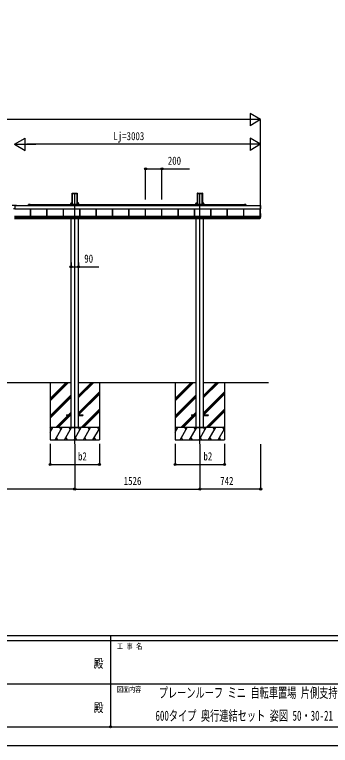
# Model space of a CAD drawing. Units: millimetres, scale not verified. Extents: x -12615 to 12615, y -8910 to 8910.
# Drawn here: x -1185 to 2668, y -8910 to 0 of the extents above; entities that cross this region are included whole.
import ezdxf
from ezdxf.enums import TextEntityAlignment as Align

# ---------------------------------------------------------------- set-up
doc = ezdxf.new("R2010")
doc.units = ezdxf.units.MM
doc.header["$LTSCALE"] = 50
doc.header["$PDMODE"] = 32
doc.header["$PDSIZE"] = 25
for name, color, linetype in [('0-2_USER1', 3, 'Continuous'), ('0-3_YKK_12', 2, 'Continuous'), ('0-4_YKK_13', 4, 'Continuous'), ('0-5_YKK_A1', 4, 'Continuous'), ('0-6_YKK_D', 6, 'Continuous'), ('0-7_YKK_ZWAK', 7, 'Continuous')]:
    doc.layers.add(name, color=color, linetype=linetype)
doc.styles.add('ＭＳ ゴシック', font='')
doc.styles.get('ＭＳ ゴシック').set_extended_font_data('MS Gothic')

msp = doc.modelspace()

# ---------------------------------------------------------------- linework, layer by layer
at = {"layer": '0-3_YKK_12'}
for p, q in [((-451.24, -5234.77), (-451.24, -2177.62)), ((1074.76, -5234.77), (1074.76, -2177.62))]:
    msp.add_line(p, q, dxfattribs=at)
at = {"layer": '0-4_YKK_13'}
for p, q in [((-1216.33, -2324.65), (-1163.33, -2324.65)), ((-1182.33, -2369.65), (-1197.33, -2369.65)), ((-1182.33, -2326.65), (-1182.33, -2369.65)), ((-1182.33, -2326.65), (-1163.33, -2326.65)), ((-1163.33, -2326.65), (-1163.33, -2324.65))]:
    msp.add_line(p, q, dxfattribs=at)
at = {"layer": '0-5_YKK_A1'}
for p, q in [((-482.49, -2182.97), (-482.49, -2299.65)), ((-482.13, -2177.12), (-482.47, -2182.62)), ((-481.69, -2177.59), (-482.13, -2177.12)), ((-481.63, -2176.66), (-479.59, -2176.66)), ((-481.63, -2176.66), (-481.19, -2177.12)), ((-481.61, -2293.59), (-481.61, -2178.47)), ((-481.11, -2178.15), (-481.11, -2293.27)), ((-479.28, -2176.98), (-479.59, -2176.66)), ((-479.28, -2176.98), (-423.2, -2176.98)), ((-478.74, -2180.12), (-423.74, -2180.12)), ((-478.74, -2301.48), (-478.74, -2180.12)), ((-423.2, -2176.98), (-422.89, -2176.66)), ((-422.89, -2176.66), (-420.85, -2176.66)), ((-421.36, -2293.27), (-421.36, -2178.15)), ((-421.29, -2177.12), (-420.85, -2176.66)), ((-420.87, -2178.47), (-420.87, -2293.59)), ((-420.35, -2177.12), (-420.79, -2177.59)), ((-420.35, -2177.12), (-420, -2182.62)), ((-419.99, -2182.97), (-419.99, -2299.65)), ((1043.51, -2182.97), (1043.51, -2299.65)), ((1043.87, -2177.12), (1043.53, -2182.62)), ((1044.31, -2177.59), (1043.87, -2177.12)), ((1044.37, -2176.66), (1046.41, -2176.66)), ((1044.37, -2176.66), (1044.81, -2177.12)), ((1044.39, -2293.59), (1044.39, -2178.47)), ((1044.89, -2178.15), (1044.89, -2293.27)), ((1046.72, -2176.98), (1046.41, -2176.66)), ((1046.72, -2176.98), (1102.8, -2176.98)), ((1047.26, -2180.12), (1102.26, -2180.12)), ((1047.26, -2301.48), (1047.26, -2180.12)), ((1102.8, -2176.98), (1103.11, -2176.66)), ((1103.11, -2176.66), (1105.15, -2176.66)), ((1104.64, -2293.27), (1104.64, -2178.15)), ((1104.71, -2177.12), (1105.15, -2176.66)), ((1105.13, -2178.47), (1105.13, -2293.59)), ((1105.65, -2177.12), (1105.21, -2177.59)), ((1105.65, -2177.12), (1106, -2182.62)), ((1106.01, -2182.97), (1106.01, -2299.65)), ((-1013.74, -2326.54), (-1013.74, -2316.57)), ((-1011.24, -2314.07), (-1003.7, -2314.07)), ((-1011.24, -2316.57), (1621.01, -2316.57)), ((-997.49, -2316.57), (-1010.94, -2316.57)), ((-1002.78, -2314.07), (-997.49, -2314.07)), ((-499.11, -2310.39), (-499.11, -2310.89)), ((-499.11, -2310.89), (-498.64, -2310.89)), ((-498.64, -2310.39), (-498.64, -2303.51)), ((-496.65, -2310.39), (-498.64, -2310.39)), ((-498.64, -2310.39), (-498.64, -2310.89)), ((-496.65, -2310.89), (-498.64, -2310.89)), ((-498.61, -2302.55), (-483.6, -2302.55)), ((-496.65, -2303.6), (-496.65, -2310.39)), ((-483.07, -2303.6), (-496.65, -2303.6)), ((-496.65, -2310.39), (-405.83, -2310.39)), ((-496.65, -2310.89), (-405.83, -2310.89)), ((-496.64, -2310.39), (-496.64, -2310.89)), ((-496.44, -2293.21), (-482.49, -2293.21)), ((-496.44, -2302.55), (-496.44, -2293.21)), ((-496.44, -2316.57), (-496.44, -2310.89)), ((-496.24, -2310.89), (-496.24, -2316.57)), ((-495.24, -2310.55), (-407.24, -2310.55)), ((-482.5, -2300), (-482.6, -2301.61)), ((-482.08, -2302.16), (-481.7, -2296.07)), ((-481.2, -2296.1), (-481.58, -2302.19)), ((-420.9, -2302.19), (-421.27, -2296.1)), ((-420.78, -2296.07), (-420.4, -2302.16)), ((-406.04, -2293.21), (-419.99, -2293.21)), ((-419.97, -2300), (-419.88, -2301.61)), ((-419.4, -2303.1), (-405.83, -2303.1)), ((-405.83, -2303.6), (-419.4, -2303.6)), ((-418.88, -2302.55), (-403.87, -2302.55)), ((-406.24, -2310.89), (-406.24, -2316.57)), ((-406.04, -2302.55), (-406.04, -2293.21)), ((-406.04, -2316.57), (-406.04, -2310.89)), ((-405.83, -2303.1), (-405.83, -2303.6)), ((-405.83, -2310.39), (-405.83, -2303.6)), ((-403.83, -2310.39), (-405.83, -2310.39)), ((-405.83, -2310.39), (-405.83, -2310.89)), ((-403.83, -2310.89), (-405.83, -2310.89)), ((-403.83, -2303.51), (-403.83, -2310.39)), ((-403.83, -2310.39), (-403.83, -2310.89)), ((-403.37, -2310.89), (-403.83, -2310.89)), ((-403.37, -2310.39), (-403.37, -2310.89)), ((1026.89, -2310.39), (1026.89, -2310.89)), ((1026.89, -2310.89), (1027.36, -2310.89)), ((1027.36, -2310.39), (1027.36, -2303.51)), ((1029.35, -2310.39), (1027.36, -2310.39)), ((1027.36, -2310.39), (1027.36, -2310.89)), ((1029.35, -2310.89), (1027.36, -2310.89)), ((1027.39, -2302.55), (1042.4, -2302.55)), ((1029.35, -2303.6), (1029.35, -2310.39)), ((1042.93, -2303.6), (1029.35, -2303.6)), ((1029.35, -2310.39), (1120.17, -2310.39)), ((1029.35, -2310.89), (1120.17, -2310.89)), ((1029.36, -2310.39), (1029.36, -2310.89)), ((1029.56, -2293.21), (1043.51, -2293.21)), ((1029.56, -2302.55), (1029.56, -2293.21)), ((1029.56, -2316.57), (1029.56, -2310.89)), ((1029.76, -2310.89), (1029.76, -2316.57)), ((1030.76, -2310.55), (1118.76, -2310.55)), ((1043.5, -2300), (1043.4, -2301.61)), ((1043.92, -2302.16), (1044.3, -2296.07)), ((1044.8, -2296.1), (1044.42, -2302.19)), ((1105.1, -2302.19), (1104.73, -2296.1)), ((1105.22, -2296.07), (1105.6, -2302.16)), ((1119.96, -2293.21), (1106.01, -2293.21)), ((1106.03, -2300), (1106.12, -2301.61)), ((1106.6, -2303.1), (1120.17, -2303.1)), ((1120.17, -2303.6), (1106.6, -2303.6)), ((1107.12, -2302.55), (1122.13, -2302.55)), ((1119.76, -2310.89), (1119.76, -2316.57)), ((1119.96, -2302.55), (1119.96, -2293.21)), ((1119.96, -2316.57), (1119.96, -2310.89)), ((1120.17, -2303.1), (1120.17, -2303.6)), ((1120.17, -2310.39), (1120.17, -2303.6)), ((1122.17, -2310.39), (1120.17, -2310.39)), ((1120.17, -2310.39), (1120.17, -2310.89)), ((1122.17, -2310.89), (1120.17, -2310.89)), ((1122.17, -2303.51), (1122.17, -2310.39)), ((1122.17, -2310.39), (1122.17, -2310.89)), ((1122.63, -2310.89), (1122.17, -2310.89)), ((1122.63, -2310.39), (1122.63, -2310.89)), ((1626.3, -2314.07), (1621.01, -2314.07)), ((1621.01, -2316.57), (1634.46, -2316.57)), ((1634.76, -2314.07), (1627.22, -2314.07)), ((1637.26, -2326.54), (1637.26, -2316.57)), ((-1182.33, -2366.48), (1810.26, -2366.48)), ((-1182.33, -2366.72), (1810.26, -2366.72)), ((-1163.33, -2326.54), (1810.26, -2326.54)), ((-1011.24, -2316.87), (-1011.24, -2326.54)), ((-989.74, -2457.47), (-989.74, -2366.72)), ((-989.34, -2457.47), (-989.34, -2366.72)), ((-986.74, -2457.47), (-986.74, -2366.72)), ((-789.74, -2457.47), (-789.74, -2366.72)), ((-787.14, -2457.47), (-787.14, -2366.72)), ((-786.74, -2457.47), (-786.74, -2366.72)), ((-589.74, -2457.47), (-589.74, -2366.72)), ((-587.14, -2457.47), (-587.14, -2366.72)), ((-586.74, -2457.47), (-586.74, -2366.72)), ((-389.74, -2457.47), (-389.74, -2366.72)), ((-387.14, -2457.47), (-387.14, -2366.72)), ((-386.74, -2457.47), (-386.74, -2366.72)), ((-189.74, -2457.47), (-189.74, -2366.72)), ((-187.14, -2457.47), (-187.14, -2366.72)), ((-186.74, -2457.47), (-186.74, -2366.72)), ((10.26, -2457.47), (10.26, -2366.72)), ((12.86, -2457.47), (12.86, -2366.72)), ((13.26, -2457.47), (13.26, -2366.72)), ((210.26, -2457.47), (210.26, -2366.72)), ((212.86, -2457.47), (212.86, -2366.72)), ((213.26, -2457.47), (213.26, -2366.72)), ((410.26, -2457.47), (410.26, -2366.72)), ((412.86, -2457.47), (412.86, -2366.72)), ((413.26, -2457.47), (413.26, -2366.72)), ((610.26, -2457.47), (610.26, -2366.72)), ((612.86, -2457.47), (612.86, -2366.72)), ((613.26, -2457.47), (613.26, -2366.72)), ((810.26, -2457.47), (810.26, -2366.72)), ((812.86, -2457.47), (812.86, -2366.72)), ((813.26, -2457.47), (813.26, -2366.72)), ((1010.26, -2457.47), (1010.26, -2366.72)), ((1012.86, -2457.47), (1012.86, -2366.72)), ((1013.26, -2457.47), (1013.26, -2366.72)), ((1210.26, -2457.47), (1210.26, -2366.72)), ((1212.86, -2457.47), (1212.86, -2366.72)), ((1213.26, -2457.47), (1213.26, -2366.72)), ((1410.26, -2457.47), (1410.26, -2366.72)), ((1412.86, -2457.47), (1412.86, -2366.72)), ((1413.26, -2457.47), (1413.26, -2366.72)), ((1610.26, -2457.47), (1610.26, -2366.72)), ((1612.86, -2457.47), (1612.86, -2366.72)), ((1613.26, -2457.47), (1613.26, -2366.72)), ((1634.76, -2316.87), (1634.76, -2326.54)), ((1810.26, -2367.75), (1810.26, -2368.25)), ((1810.26, -2368.25), (1817.79, -2367.79)), ((1811.76, -2484.74), (1811.76, -2368.16)), ((1816.76, -2466.7), (1816.76, -2367.85)), ((1818.26, -2366.98), (1818.26, -2325.96)), ((-1184.74, -2457.47), (1808.26, -2457.47)), ((-1184.74, -2459.48), (1808.26, -2459.48)), ((-1184.74, -2461.27), (1808.26, -2461.27)), ((-1184.74, -2461.27), (1808.26, -2461.27)), ((-1184.74, -2478.25), (1808.26, -2478.25)), ((-1184.74, -2484.74), (1808.26, -2484.74)), ((-496.44, -5034.77), (-496.44, -2484.74)), ((-406.04, -5034.77), (-406.04, -2484.74)), ((1029.56, -5034.77), (1029.56, -2484.74)), ((1119.96, -5034.77), (1119.96, -2484.74)), ((1811.76, -2457.21), (1808.26, -2457.21)), ((1811.76, -2479.64), (1808.26, -2479.64)), ((1811.76, -2486.26), (1808.26, -2486.26)), ((1816.76, -2466.7), (1811.76, -2466.7)), ((1811.76, -2468.26), (1817.79, -2467.89)), ((1817.79, -2425.56), (1816.76, -2425.5)), ((1818.26, -2467.08), (1818.26, -2426.06)), ((-2209.04, -4484.77), (-496.44, -4484.77)), ((-751.1, -4484.77), (-751.1, -5184.77)), ((-751.1, -4678.94), (-556.92, -4484.77)), ((-751.1, -4693.09), (-542.77, -4484.77)), ((-751.1, -4707.23), (-528.63, -4484.77)), ((-751.1, -4495.1), (-740.76, -4484.77)), ((-406.04, -4484.77), (1029.56, -4484.77)), ((-405.9, -4670.4), (-220.26, -4484.77)), ((-405.9, -4656.25), (-234.41, -4484.77)), ((-405.9, -4642.11), (-248.55, -4484.77)), ((-151.1, -4484.77), (-151.1, -5184.77)), ((774.9, -4484.77), (774.9, -5184.77)), ((774.9, -4678.94), (969.08, -4484.77)), ((774.9, -4693.09), (983.23, -4484.77)), ((774.9, -4707.23), (997.37, -4484.77)), ((774.9, -4495.1), (785.24, -4484.77)), ((1119.96, -4484.77), (1911.76, -4484.77)), ((1120.1, -4670.4), (1305.74, -4484.77)), ((1120.1, -4656.25), (1291.59, -4484.77)), ((1120.1, -4642.11), (1277.45, -4484.77)), ((1374.9, -4484.77), (1374.9, -5184.77)), ((-405.9, -4854.24), (-151.1, -4599.45)), ((-405.9, -4868.38), (-151.1, -4613.59)), ((-403.64, -4880.27), (-151.1, -4627.73)), ((1120.1, -4854.24), (1374.9, -4599.45)), ((1120.1, -4868.38), (1374.9, -4613.59)), ((1122.36, -4880.27), (1374.9, -4627.73)), ((-751.1, -4891.08), (-496.3, -4636.28)), ((-751.1, -4905.22), (-496.3, -4650.42)), ((-751.1, -4919.36), (-496.3, -4664.56)), ((774.9, -4891.08), (1029.7, -4636.28)), ((774.9, -4905.22), (1029.7, -4650.42)), ((774.9, -4919.36), (1029.7, -4664.56)), ((-682.65, -5034.77), (-537.15, -4889.27)), ((-668.51, -5034.77), (-523.01, -4889.27)), ((-654.37, -5034.77), (-508.87, -4889.27)), ((-551.3, -4880.27), (-551.3, -4889.27)), ((-551.3, -4880.27), (-496.3, -4880.27)), ((-551.3, -4889.27), (-496.3, -4889.27)), ((-528.15, -4880.27), (-496.3, -4848.41)), ((-514.01, -4880.27), (-496.3, -4862.55)), ((-499.87, -4880.27), (-496.3, -4876.69)), ((-406.3, -4880.27), (-351.3, -4880.27)), ((-406.3, -4889.27), (-351.3, -4889.27)), ((-374.29, -5034.77), (-151.1, -4811.58)), ((-360.15, -5034.77), (-151.1, -4825.72)), ((-351.3, -4880.27), (-351.3, -4889.27)), ((-346, -5034.77), (-151.1, -4839.86)), ((843.35, -5034.77), (988.85, -4889.27)), ((857.49, -5034.77), (1002.99, -4889.27)), ((871.63, -5034.77), (1017.13, -4889.27)), ((974.7, -4880.27), (974.7, -4889.27)), ((974.7, -4880.27), (1029.7, -4880.27)), ((974.7, -4889.27), (1029.7, -4889.27)), ((997.85, -4880.27), (1029.7, -4848.41)), ((1011.99, -4880.27), (1029.7, -4862.55)), ((1026.13, -4880.27), (1029.7, -4876.69)), ((1119.7, -4880.27), (1174.7, -4880.27)), ((1119.7, -4889.27), (1174.7, -4889.27)), ((1151.71, -5034.77), (1374.9, -4811.58)), ((1165.85, -5034.77), (1374.9, -4825.72)), ((1174.7, -4880.27), (1174.7, -4889.27)), ((1180, -5034.77), (1374.9, -4839.86)), ((-151.1, -5034.77), (-751.1, -5034.77)), ((-751.1, -5089.06), (-719.75, -5034.77)), ((-734.75, -5060.75), (-749.75, -5034.77)), ((-690.88, -5184.77), (-604.28, -5034.77)), ((-619.28, -5060.75), (-634.28, -5034.77)), ((-575.41, -5184.77), (-488.81, -5034.77)), ((-503.81, -5060.75), (-518.81, -5034.77)), ((-496.44, -5034.77), (-406.04, -5034.77)), ((-459.94, -5184.77), (-373.34, -5034.77)), ((-388.34, -5060.75), (-403.34, -5034.77)), ((-344.47, -5184.77), (-257.87, -5034.77)), ((-272.87, -5060.75), (-287.87, -5034.77)), ((-229, -5184.77), (-151.1, -5049.83)), ((-172.4, -5034.77), (-157.4, -5060.75)), ((-162.15, -5034.77), (-151.1, -5023.71)), ((1374.9, -5034.77), (774.9, -5034.77)), ((774.9, -5089.06), (806.25, -5034.77)), ((791.25, -5060.75), (776.25, -5034.77)), ((835.12, -5184.77), (921.72, -5034.77)), ((906.72, -5060.75), (891.72, -5034.77)), ((950.59, -5184.77), (1037.19, -5034.77)), ((1022.19, -5060.75), (1007.19, -5034.77)), ((1029.56, -5034.77), (1119.96, -5034.77)), ((1066.06, -5184.77), (1152.66, -5034.77)), ((1137.66, -5060.75), (1122.66, -5034.77)), ((1181.53, -5184.77), (1268.13, -5034.77)), ((1253.13, -5060.75), (1238.13, -5034.77)), ((1297, -5184.77), (1374.9, -5049.83)), ((1353.6, -5034.77), (1368.6, -5060.75)), ((1363.85, -5034.77), (1374.9, -5023.71)), ((-675.88, -5158.79), (-660.88, -5184.77)), ((-560.41, -5158.79), (-545.41, -5184.77)), ((-444.94, -5158.79), (-429.94, -5184.77)), ((-329.47, -5158.79), (-314.47, -5184.77)), ((-214, -5158.79), (-199, -5184.77)), ((850.12, -5158.79), (865.12, -5184.77)), ((965.59, -5158.79), (980.59, -5184.77)), ((1081.06, -5158.79), (1096.06, -5184.77)), ((1196.53, -5158.79), (1211.53, -5184.77)), ((1312, -5158.79), (1327, -5184.77)), ((-751.1, -5184.77), (-151.1, -5184.77)), ((774.9, -5184.77), (1374.9, -5184.77))]:
    msp.add_line(p, q, dxfattribs=at)
for points in [[(-499.11, -2303.05), (-499.11, -2310.39), (-498.64, -2310.39)], [(-496.65, -2303.6), (-496.65, -2303.1), (-483.07, -2303.1)], [(-403.37, -2303.05), (-403.37, -2310.39), (-403.83, -2310.39)], [(1026.89, -2303.05), (1026.89, -2310.39), (1027.36, -2310.39)], [(1029.35, -2303.6), (1029.35, -2303.1), (1042.93, -2303.1)], [(1122.63, -2303.05), (1122.63, -2310.39), (1122.17, -2310.39)], [(1817.79, -2325.46), (1810.26, -2325), (1810.26, -2325.5), (1810.26, -2367.75)], [(1808.26, -2457.21), (1808.26, -2479.64), (1808.26, -2486.26)], [(1808.76, -2457.21), (1808.76, -2479.64), (1808.76, -2486.26)], [(1811.76, -2457.21), (1811.76, -2479.64), (1811.76, -2486.26)]]:
    msp.add_lwpolyline(points, dxfattribs=at)
for centre, radius, start, end in [((-1011.24, -2316.57), 2.5, 90, 180), ((-1010.94, -2316.87), 0.3, 90, 180), ((-1003.7, -2314.27), 0.2, 23.57818, 90), ((-1003.24, -2314.07), 0.3, 203.57818, 336.42182), ((-1002.78, -2314.27), 0.2, 90, 156.42182), ((-997.49, -2315.32), 1.25, 270, 90), ((-498.14, -2303.51), 0.501, 90.24971, 179.75029), ((-404.33, -2303.51), 0.501, 0.24971, 89.75029), ((1027.86, -2303.51), 0.501, 90.24971, 179.75029), ((1121.67, -2303.51), 0.501, 0.24971, 89.75029), ((1621.01, -2315.32), 1.25, 90, 270), ((1626.3, -2314.27), 0.2, 23.57818, 90), ((1626.76, -2314.07), 0.3, 203.57818, 336.42182), ((1627.22, -2314.27), 0.2, 90, 156.42182), ((1634.46, -2316.87), 0.3, 360, 90), ((1634.76, -2316.57), 2.5, 0, 90), ((1817.39, -2367.02), 0.873, 297.46207, 2.25858), ((1817.77, -2325.96), 0.497, 0.05228, 86.83056), ((1817.39, -2467.12), 0.873, 297.46207, 2.25858), ((1817.77, -2426.06), 0.497, 0.05228, 86.83056)]:
    msp.add_arc(centre, radius, start, end, dxfattribs=at)
for centre, major_axis, ratio, start_param, end_param in [((-482.44, -2182.62), (0.031, 0.5), 0.061627, 1.5746234, 2.3600215), ((-481.63, -2177.16), (0.346, -0.364), 0.996462, 2.3838095, 3.8892836), ((-481.91, -2180.62), (0.22, 3.04), 0.070684, 5.5043854, 6.2286971), ((-481.42, -2180.65), (0.22, 3.54), 0.060877, 5.5025319, 6.2268436), ((-421.06, -2180.65), (-0.22, 3.54), 0.060877, 0.0563417, 0.7806534), ((-420.56, -2180.62), (-0.22, 3.04), 0.070684, 0.0544883, 0.7787999), ((-420.85, -2177.16), (-0.346, -0.364), 0.996462, 2.3939017, 3.8993758), ((-420.03, -2182.62), (-0.031, 0.5), 0.061627, 3.9231638, 4.7085619), ((1043.56, -2182.62), (0.031, 0.5), 0.061627, 1.5746234, 2.3600215), ((1044.37, -2177.16), (0.346, -0.364), 0.996462, 2.3838095, 3.8892836), ((1044.09, -2180.62), (0.22, 3.04), 0.070684, 5.5043854, 6.2286971), ((1044.58, -2180.65), (0.22, 3.54), 0.060877, 5.5025319, 6.2268436), ((1104.94, -2180.65), (-0.22, 3.54), 0.060877, 0.0563417, 0.7806534), ((1105.44, -2180.62), (-0.22, 3.04), 0.070684, 0.0544883, 0.7787999), ((1105.15, -2177.16), (-0.346, -0.364), 0.996462, 2.3939017, 3.8993758), ((1105.97, -2182.62), (-0.031, 0.5), 0.061627, 3.9231638, 4.7085619), ((-498.61, -2303.05), (0.355, -0.355), 0.99628, 2.358058, 3.9251274), ((-496.65, -2303.51), (2, 0), 0.045872, 3.2026792, 4.712389), ((-496.65, -2303.01), (1.5, 0), 0.061163, 3.2026792, 4.712389), ((-483.6, -2301.55), (0.691, -0.728), 0.996462, 5.5254021, 7.0308762), ((-483.08, -2302.1), (-0.693, 0.73), 0.992955, 2.3838095, 3.8892836), ((-483.08, -2302.1), (1.04, -1.09), 0.996462, 5.5254021, 7.0308762), ((-482.53, -2300), (0.031, 0.5), 0.061627, 4.716216, 5.5016142), ((-481.92, -2296.07), (0.22, 3.5), 0.061627, 4.716216, 5.5016142), ((-481.42, -2296.1), (0.22, 4), 0.053972, 4.7153191, 5.5007173), ((-421.06, -2296.1), (-0.22, 4), 0.053972, 0.782468, 1.5678662), ((-419.4, -2302.1), (-1.04, -1.09), 0.996462, 5.5354944, 7.0409685), ((-420.56, -2296.07), (-0.22, 3.5), 0.061627, 0.7815711, 1.5669693), ((-419.4, -2302.1), (0.693, 0.73), 0.992955, 2.3939017, 3.8993758), ((-419.94, -2300), (-0.031, 0.5), 0.061627, 0.7815711, 1.5669693), ((-418.88, -2301.55), (-0.691, -0.728), 0.996462, 5.5354944, 7.0409685), ((-405.83, -2303.01), (1.5, 0), 0.061163, 4.712389, 6.2220988), ((-405.83, -2303.51), (2, 0), 0.045872, 4.712389, 6.2220988), ((-403.87, -2303.05), (-0.355, -0.355), 0.99628, 2.358058, 3.9251274), ((1027.39, -2303.05), (0.355, -0.355), 0.99628, 2.358058, 3.9251274), ((1029.35, -2303.51), (2, 0), 0.045872, 3.2026792, 4.712389), ((1029.35, -2303.01), (1.5, 0), 0.061163, 3.2026792, 4.712389), ((1042.4, -2301.55), (0.691, -0.728), 0.996462, 5.5254021, 7.0308762), ((1042.92, -2302.1), (-0.693, 0.73), 0.992955, 2.3838095, 3.8892836), ((1042.92, -2302.1), (1.04, -1.09), 0.996462, 5.5254021, 7.0308762), ((1043.47, -2300), (0.031, 0.5), 0.061627, 4.716216, 5.5016142), ((1044.08, -2296.07), (0.22, 3.5), 0.061627, 4.716216, 5.5016142), ((1044.58, -2296.1), (0.22, 4), 0.053972, 4.7153191, 5.5007173), ((1104.94, -2296.1), (-0.22, 4), 0.053972, 0.782468, 1.5678662), ((1106.6, -2302.1), (-1.04, -1.09), 0.996462, 5.5354944, 7.0409685), ((1105.44, -2296.07), (-0.22, 3.5), 0.061627, 0.7815711, 1.5669693), ((1106.6, -2302.1), (0.693, 0.73), 0.992955, 2.3939017, 3.8993758), ((1106.06, -2300), (-0.031, 0.5), 0.061627, 0.7815711, 1.5669693), ((1107.12, -2301.55), (-0.691, -0.728), 0.996462, 5.5354944, 7.0409685), ((1120.17, -2303.01), (1.5, 0), 0.061163, 4.712389, 6.2220988), ((1120.17, -2303.51), (2, 0), 0.045872, 4.712389, 6.2220988), ((1122.13, -2303.05), (-0.355, -0.355), 0.99628, 2.358058, 3.9251274)]:
    msp.add_ellipse(centre, major_axis=major_axis, ratio=ratio, start_param=start_param, end_param=end_param, dxfattribs=at)
at = {"layer": '0-6_YKK_D'}
for p, q in [((1816.76, -1280.12), (1686.86, -1205.12)), ((1686.86, -1205.12), (1686.86, -1355.12)), ((1666.76, -1280.12), (-6046.24, -1280.12)), ((1816.76, -1280.12), (1556.95, -1280.12)), ((1816.76, -1280.12), (1686.86, -1355.12)), ((1816.76, -2324.57), (1816.76, -1279.12)), ((-1186.24, -1580.12), (-1056.33, -1505.12)), ((-1056.33, -1655.12), (-1056.33, -1505.12)), ((1816.76, -1580.12), (1686.86, -1505.12)), ((1686.86, -1505.12), (1686.86, -1655.12)), ((-1186.24, -1580.12), (-1056.33, -1655.12)), ((-1186.24, -1580.12), (-926.43, -1580.12)), ((1666.76, -1580.12), (-1036.24, -1580.12)), ((1816.76, -1580.12), (1556.95, -1580.12)), ((1816.76, -1580.12), (1686.86, -1655.12)), ((1816.76, -2325.57), (1816.76, -1579.12)), ((413.26, -2254.08), (413.26, -1879.12)), ((613.26, -2254.08), (613.26, -1879.12)), ((-496.44, -3021.11), (-496.44, -3075.14)), ((-406.04, -3021.11), (-406.04, -3075.14)), ((-751.1, -5234.77), (-751.1, -5485.77)), ((-451.24, -5236.77), (-451.24, -5785.77)), ((-151.1, -5234.77), (-151.1, -5485.77)), ((774.9, -5234.77), (774.9, -5485.77)), ((1074.76, -5236.77), (1074.76, -5785.77)), ((1074.76, -5236.77), (1074.76, -5785.77)), ((1374.9, -5234.77), (1374.9, -5485.77)), ((1816.76, -5236.27), (1816.76, -5785.77)), ((-451.24, -5286.8), (-451.24, -5785.77)), ((-751.1, -5484.77), (-151.1, -5484.77)), ((774.9, -5484.77), (1374.9, -5484.77)), ((-451.24, -5784.77), (-2254.24, -5784.77)), ((-451.24, -5784.77), (1074.76, -5784.77)), ((1816.76, -5784.77), (1074.76, -5784.77))]:
    msp.add_line(p, q, dxfattribs=at)
for points in [[(413.26, -1880.12), (613.26, -1880.12), (949.06, -1880.12)], [(-496.44, -3074.14), (-406.04, -3074.14), (-156.64, -3074.14)]]:
    msp.add_lwpolyline(points, dxfattribs=at)
for centre in [(413.26, -1880.12), (613.26, -1880.12), (-496.44, -3074.14), (-406.04, -3074.14), (-751.1, -5484.77), (-151.1, -5484.77), (774.9, -5484.77), (1374.9, -5484.77), (-451.24, -5784.77), (-451.24, -5784.77), (1074.76, -5784.77), (1074.76, -5784.77), (1816.76, -5784.77)]:
    msp.add_circle(centre, 12.75, dxfattribs=at)
at = {"layer": '0-7_YKK_ZWAK'}
for p, q in [((11685.06, -7575), (-11714.94, -7575)), ((-14.94, -7635), (-3914.94, -7635)), ((-14.94, -7575), (-14.94, -8685)), ((3885.06, -7635), (-14.94, -7635)), ((-3892.44, -8160), (-14.94, -8160)), ((-14.94, -8160), (3885.06, -8160)), ((-3914.94, -8685), (-14.94, -8685)), ((-14.94, -8685), (3885.06, -8685))]:
    msp.add_line(p, q, dxfattribs=at)
msp.add_lwpolyline([(-12615, -8910), (12615, -8910), (12615, 8910), (-12615, 8910)], close=True, dxfattribs=at)
msp.add_point((-14.94, -8685), dxfattribs=at)

# ---------------------------------------------------------------- texts
at = {"layer": '0-2_USER1', "style": 'ＭＳ ゴシック', "width": 0.65}
for s, p in [('プレーンルーフ ミニ 自転車置場 片側支持式', (573.7, -8366.5)), (' 600タイプ 奥行連結セット 姿図 50・30-21', (479.06, -8646.5))]:
    msp.add_text(s, height=123.2, dxfattribs=at).set_placement(p, align=Align.BOTTOM_LEFT)
at = {"layer": '0-6_YKK_D', "style": 'ＭＳ ゴシック', "width": 0.8}
for s, p in [('Lj=3003', (20.06, -1560.12)), ('200', (684.26, -1860.12)), ('90', (-335.04, -3054.14)), ('b2', (-410.77, -5464.77)), ('b2', (1118.74, -5464.77)), ('1526', (146.16, -5764.77)), ('742', (1323.36, -5764.77))]:
    msp.add_text(s, height=98.97, dxfattribs=at).set_placement(p, align=Align.BOTTOM_LEFT)
at = {"layer": '0-7_YKK_ZWAK', "style": 'ＭＳ ゴシック', "width": 0.8}
for s, height, p in [('工 事 名', 65.98, (63.81, -7755)), ('殿', 110, (-221, -7997.5)), ('図面内容', 65.98, (63.81, -8280)), ('殿', 110, (-221, -8537.5))]:
    msp.add_text(s, height=height, dxfattribs=at).set_placement(p, align=Align.BOTTOM_LEFT)

doc.saveas('drawing.dxf')
